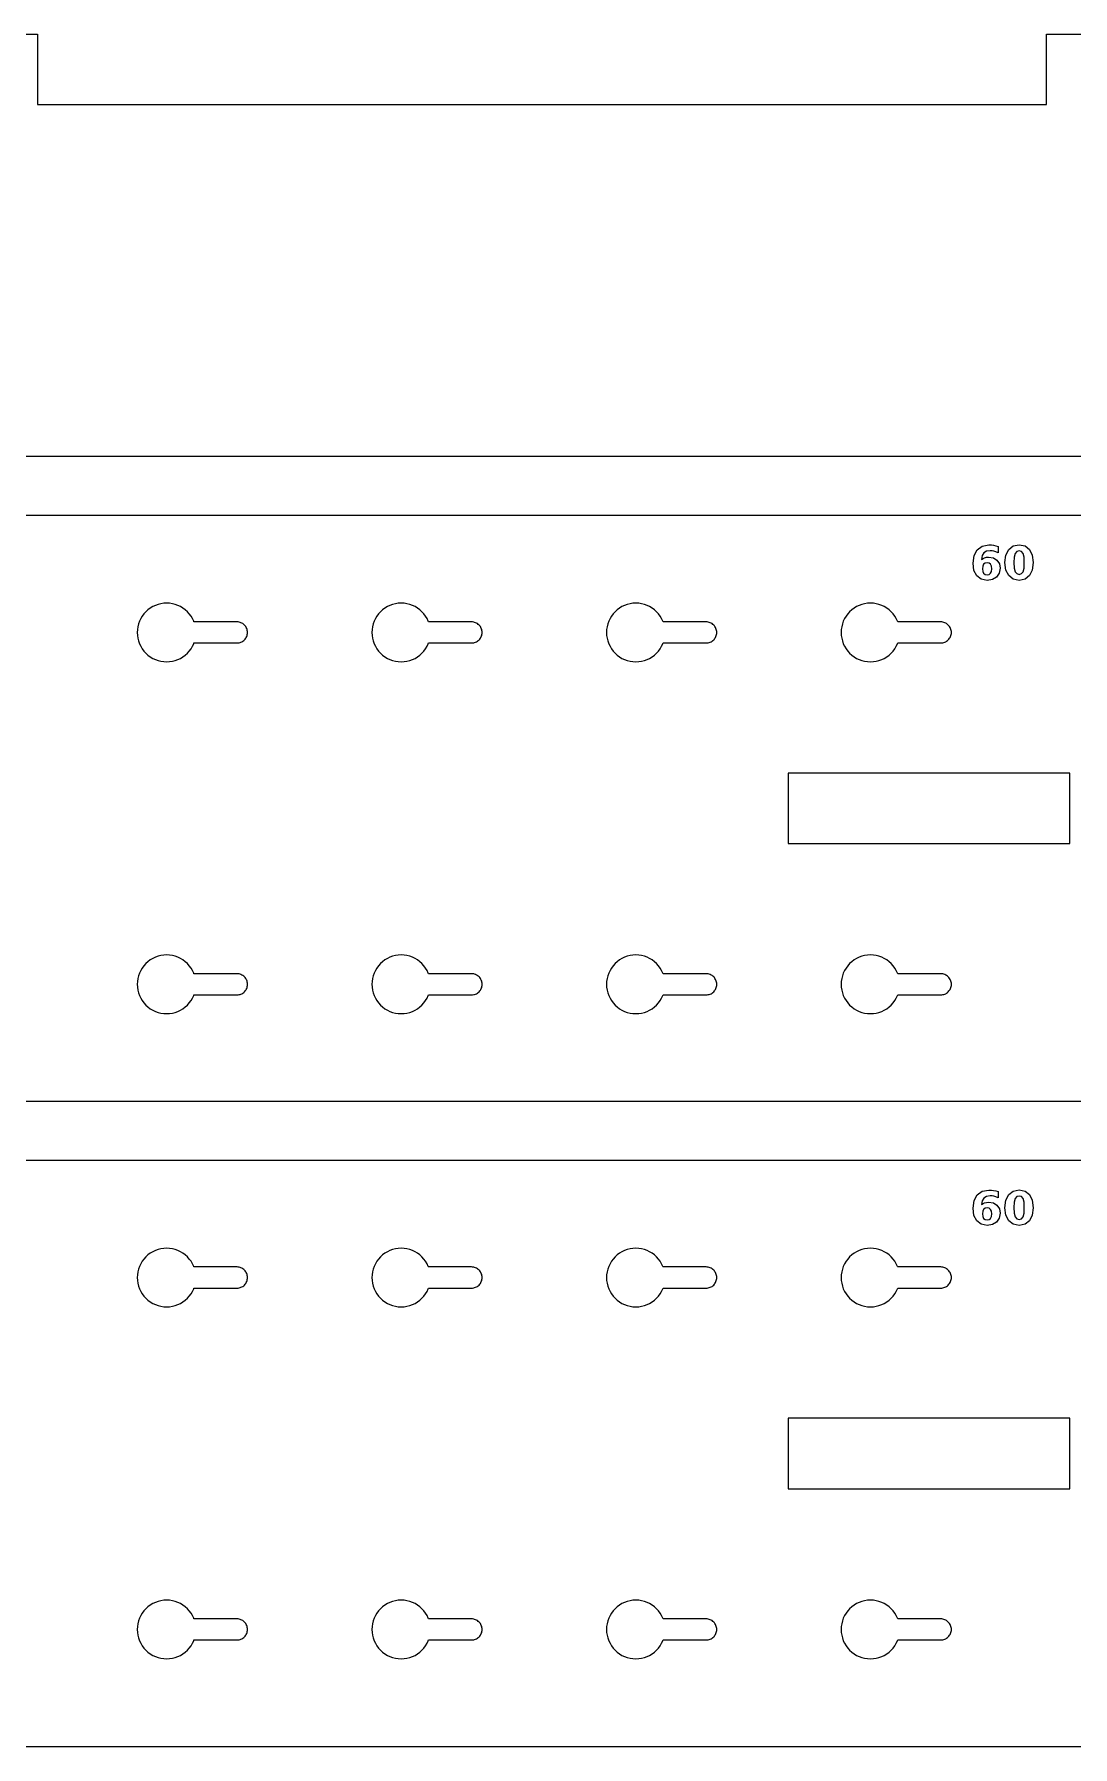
# Model space of a CAD drawing. Header units: millimetres. Extents: x 12 to 1034, y 12 to 869.
# Drawn here: x 547.2 to 635.8, y 722.7 to 868.7 of the extents above; entities that cross this region are included whole.
import ezdxf

# ---------------------------------------------------------------- set-up
doc = ezdxf.new("R2010")
doc.units = ezdxf.units.MM
doc.layers.add('CUT', color=1, linetype='Continuous')
doc.layers.add('ENGRAVE', color=5, linetype='Continuous')

msp = doc.modelspace()

# ---------------------------------------------------------------- linework, layer by layer
at = {"layer": 'CUT', "color": 1}
msp.add_lwpolyline([(437.5, 862.72), (523.5, 862.72), (523.5, 868.72), (547.5, 868.72), (547.5, 862.72), (633.5, 862.72), (633.5, 868.72), (657.5, 868.72), (657.5, 862.72), (780.5, 862.72), (780.5, 857.72), (808.5, 857.72), (808.5, 837.72), (780.5, 837.72), (780.5, 832.72), (40.5, 832.72)], dxfattribs=at)
for points in [[(12.5, 822.72), (18.5, 822.72), (18.5, 827.72), (758.5, 827.72), (758.5, 822.72), (764.5, 822.72), (764.5, 782.72), (758.5, 782.72), (758.5, 777.72), (18.5, 777.72), (18.5, 782.72), (12.5, 782.72)], [(560.09, 815.79), (560.27, 815.95), (560.43, 816.13), (560.58, 816.33), (560.7, 816.54), (560.81, 816.76), (560.83, 816.82), (564.5, 816.82), (564.59, 816.82), (564.68, 816.84), (564.76, 816.86), (564.84, 816.89), (564.92, 816.92), (565, 816.97), (565.07, 817.02), (565.14, 817.08), (565.2, 817.15), (565.25, 817.22), (565.29, 817.29), (565.33, 817.37), (565.36, 817.46), (565.38, 817.54), (565.4, 817.63), (565.4, 817.72), (565.4, 817.81), (565.38, 817.89), (565.36, 817.98), (565.33, 818.06), (565.29, 818.14), (565.25, 818.22), (565.2, 818.29), (565.14, 818.35), (565.07, 818.41), (565, 818.47), (564.92, 818.51), (564.84, 818.55), (564.76, 818.58), (564.68, 818.6), (564.59, 818.61), (564.5, 818.62), (560.83, 818.62), (560.81, 818.67), (560.7, 818.9), (560.58, 819.11), (560.43, 819.3), (560.27, 819.49), (560.09, 819.65), (559.89, 819.8), (559.68, 819.92), (559.46, 820.03), (559.23, 820.11), (558.99, 820.17), (558.75, 820.21), (558.5, 820.22), (558.25, 820.21), (558.01, 820.17), (557.77, 820.11), (557.54, 820.03), (557.32, 819.92), (557.11, 819.8), (556.91, 819.65), (556.73, 819.49), (556.57, 819.3), (556.42, 819.11), (556.3, 818.9), (556.19, 818.67), (556.11, 818.44), (556.05, 818.21), (556.01, 817.96), (556, 817.72), (556.01, 817.47), (556.05, 817.23), (556.11, 816.99), (556.19, 816.76), (556.3, 816.54), (556.42, 816.33), (556.57, 816.13), (556.73, 815.95), (556.91, 815.79), (557.11, 815.64), (557.32, 815.51), (557.54, 815.41), (557.77, 815.33), (558.01, 815.27), (558.25, 815.23), (558.5, 815.22), (558.75, 815.23), (558.99, 815.27), (559.23, 815.33), (559.46, 815.41), (559.68, 815.51), (559.89, 815.64)], [(579.89, 815.64), (580.09, 815.79), (580.27, 815.95), (580.43, 816.13), (580.58, 816.33), (580.7, 816.54), (580.81, 816.76), (580.83, 816.82), (584.5, 816.82), (584.59, 816.82), (584.68, 816.84), (584.76, 816.86), (584.84, 816.89), (584.92, 816.92), (585, 816.97), (585.07, 817.02), (585.14, 817.08), (585.2, 817.15), (585.25, 817.22), (585.29, 817.29), (585.33, 817.37), (585.36, 817.46), (585.38, 817.54), (585.4, 817.63), (585.4, 817.72), (585.4, 817.81), (585.38, 817.89), (585.36, 817.98), (585.33, 818.06), (585.29, 818.14), (585.25, 818.22), (585.2, 818.29), (585.14, 818.35), (585.07, 818.41), (585, 818.47), (584.92, 818.51), (584.84, 818.55), (584.76, 818.58), (584.68, 818.6), (584.59, 818.61), (584.5, 818.62), (580.83, 818.62), (580.81, 818.67), (580.7, 818.9), (580.58, 819.11), (580.43, 819.3), (580.27, 819.49), (580.09, 819.65), (579.89, 819.8), (579.68, 819.92), (579.46, 820.03), (579.23, 820.11), (578.99, 820.17), (578.75, 820.21), (578.5, 820.22), (578.25, 820.21), (578.01, 820.17), (577.77, 820.11), (577.54, 820.03), (577.32, 819.92), (577.11, 819.8), (576.91, 819.65), (576.73, 819.49), (576.57, 819.3), (576.42, 819.11), (576.3, 818.9), (576.19, 818.67), (576.11, 818.44), (576.05, 818.21), (576.01, 817.96), (576, 817.72), (576.01, 817.47), (576.05, 817.23), (576.11, 816.99), (576.19, 816.76), (576.3, 816.54), (576.42, 816.33), (576.57, 816.13), (576.73, 815.95), (576.91, 815.79), (577.11, 815.64), (577.32, 815.51), (577.54, 815.41), (577.77, 815.33), (578.01, 815.27), (578.25, 815.23), (578.5, 815.22), (578.75, 815.23), (578.99, 815.27), (579.23, 815.33), (579.46, 815.41), (579.68, 815.51)], [(600.09, 815.79), (600.27, 815.95), (600.43, 816.13), (600.58, 816.33), (600.7, 816.54), (600.81, 816.76), (600.83, 816.82), (604.5, 816.82), (604.59, 816.82), (604.68, 816.84), (604.76, 816.86), (604.84, 816.89), (604.92, 816.92), (605, 816.97), (605.07, 817.02), (605.14, 817.08), (605.2, 817.15), (605.25, 817.22), (605.29, 817.29), (605.33, 817.37), (605.36, 817.46), (605.38, 817.54), (605.4, 817.63), (605.4, 817.72), (605.4, 817.81), (605.38, 817.89), (605.36, 817.98), (605.33, 818.06), (605.29, 818.14), (605.25, 818.22), (605.2, 818.29), (605.14, 818.35), (605.07, 818.41), (605, 818.47), (604.92, 818.51), (604.84, 818.55), (604.76, 818.58), (604.68, 818.6), (604.59, 818.61), (604.5, 818.62), (600.83, 818.62), (600.81, 818.67), (600.7, 818.9), (600.58, 819.11), (600.43, 819.3), (600.27, 819.49), (600.09, 819.65), (599.89, 819.8), (599.68, 819.92), (599.46, 820.03), (599.23, 820.11), (598.99, 820.17), (598.75, 820.21), (598.5, 820.22), (598.25, 820.21), (598.01, 820.17), (597.77, 820.11), (597.54, 820.03), (597.32, 819.92), (597.11, 819.8), (596.91, 819.65), (596.73, 819.49), (596.57, 819.3), (596.42, 819.11), (596.3, 818.9), (596.19, 818.67), (596.11, 818.44), (596.05, 818.21), (596.01, 817.96), (596, 817.72), (596.01, 817.47), (596.05, 817.23), (596.11, 816.99), (596.19, 816.76), (596.3, 816.54), (596.42, 816.33), (596.57, 816.13), (596.73, 815.95), (596.91, 815.79), (597.11, 815.64), (597.32, 815.51), (597.54, 815.41), (597.77, 815.33), (598.01, 815.27), (598.25, 815.23), (598.5, 815.22), (598.75, 815.23), (598.99, 815.27), (599.23, 815.33), (599.46, 815.41), (599.68, 815.51), (599.89, 815.64)], [(619.89, 815.64), (620.09, 815.79), (620.27, 815.95), (620.43, 816.13), (620.58, 816.33), (620.7, 816.54), (620.81, 816.76), (620.83, 816.82), (624.5, 816.82), (624.59, 816.82), (624.68, 816.84), (624.76, 816.86), (624.84, 816.89), (624.92, 816.92), (625, 816.97), (625.07, 817.02), (625.14, 817.08), (625.2, 817.15), (625.25, 817.22), (625.29, 817.29), (625.33, 817.37), (625.36, 817.46), (625.38, 817.54), (625.4, 817.63), (625.4, 817.72), (625.4, 817.81), (625.38, 817.89), (625.36, 817.98), (625.33, 818.06), (625.29, 818.14), (625.25, 818.22), (625.2, 818.29), (625.14, 818.35), (625.07, 818.41), (625, 818.47), (624.92, 818.51), (624.84, 818.55), (624.76, 818.58), (624.68, 818.6), (624.59, 818.61), (624.5, 818.62), (620.83, 818.62), (620.81, 818.67), (620.7, 818.9), (620.58, 819.11), (620.43, 819.3), (620.27, 819.49), (620.09, 819.65), (619.89, 819.8), (619.68, 819.92), (619.46, 820.03), (619.23, 820.11), (618.99, 820.17), (618.75, 820.21), (618.5, 820.22), (618.25, 820.21), (618.01, 820.17), (617.77, 820.11), (617.54, 820.03), (617.32, 819.92), (617.11, 819.8), (616.91, 819.65), (616.73, 819.49), (616.57, 819.3), (616.42, 819.11), (616.3, 818.9), (616.19, 818.67), (616.11, 818.44), (616.05, 818.21), (616.01, 817.96), (616, 817.72), (616.01, 817.47), (616.05, 817.23), (616.11, 816.99), (616.19, 816.76), (616.3, 816.54), (616.42, 816.33), (616.57, 816.13), (616.73, 815.95), (616.91, 815.79), (617.11, 815.64), (617.32, 815.51), (617.54, 815.41), (617.77, 815.33), (618.01, 815.27), (618.25, 815.23), (618.5, 815.22), (618.75, 815.23), (618.99, 815.27), (619.23, 815.33), (619.46, 815.41), (619.68, 815.51)], [(611.5, 799.72), (635.5, 799.72), (635.5, 805.72), (611.5, 805.72)], [(559.89, 785.64), (560.09, 785.79), (560.27, 785.95), (560.43, 786.13), (560.58, 786.33), (560.7, 786.54), (560.81, 786.76), (560.83, 786.82), (564.5, 786.82), (564.59, 786.82), (564.68, 786.84), (564.76, 786.86), (564.84, 786.89), (564.92, 786.92), (565, 786.97), (565.07, 787.02), (565.14, 787.08), (565.2, 787.15), (565.25, 787.22), (565.29, 787.29), (565.33, 787.37), (565.36, 787.46), (565.38, 787.54), (565.4, 787.63), (565.4, 787.72), (565.4, 787.81), (565.38, 787.89), (565.36, 787.98), (565.33, 788.06), (565.29, 788.14), (565.25, 788.22), (565.2, 788.29), (565.14, 788.35), (565.07, 788.41), (565, 788.47), (564.92, 788.51), (564.84, 788.55), (564.76, 788.58), (564.68, 788.6), (564.59, 788.61), (564.5, 788.62), (560.83, 788.62), (560.81, 788.67), (560.7, 788.9), (560.58, 789.11), (560.43, 789.3), (560.27, 789.49), (560.09, 789.65), (559.89, 789.8), (559.68, 789.92), (559.46, 790.03), (559.23, 790.11), (558.99, 790.17), (558.75, 790.21), (558.5, 790.22), (558.25, 790.21), (558.01, 790.17), (557.77, 790.11), (557.54, 790.03), (557.32, 789.92), (557.11, 789.8), (556.91, 789.65), (556.73, 789.49), (556.57, 789.3), (556.42, 789.11), (556.3, 788.9), (556.19, 788.67), (556.11, 788.44), (556.05, 788.21), (556.01, 787.96), (556, 787.72), (556.01, 787.47), (556.05, 787.23), (556.11, 786.99), (556.19, 786.76), (556.3, 786.54), (556.42, 786.33), (556.57, 786.13), (556.73, 785.95), (556.91, 785.79), (557.11, 785.64), (557.32, 785.51), (557.54, 785.41), (557.77, 785.33), (558.01, 785.27), (558.25, 785.23), (558.5, 785.22), (558.75, 785.23), (558.99, 785.27), (559.23, 785.33), (559.46, 785.41), (559.68, 785.51)], [(580.09, 785.79), (580.27, 785.95), (580.43, 786.13), (580.58, 786.33), (580.7, 786.54), (580.81, 786.76), (580.83, 786.82), (584.5, 786.82), (584.59, 786.82), (584.68, 786.84), (584.76, 786.86), (584.84, 786.89), (584.92, 786.92), (585, 786.97), (585.07, 787.02), (585.14, 787.08), (585.2, 787.15), (585.25, 787.22), (585.29, 787.29), (585.33, 787.37), (585.36, 787.46), (585.38, 787.54), (585.4, 787.63), (585.4, 787.72), (585.4, 787.81), (585.38, 787.89), (585.36, 787.98), (585.33, 788.06), (585.29, 788.14), (585.25, 788.22), (585.2, 788.29), (585.14, 788.35), (585.07, 788.41), (585, 788.47), (584.92, 788.51), (584.84, 788.55), (584.76, 788.58), (584.68, 788.6), (584.59, 788.61), (584.5, 788.62), (580.83, 788.62), (580.81, 788.67), (580.7, 788.9), (580.58, 789.11), (580.43, 789.3), (580.27, 789.49), (580.09, 789.65), (579.89, 789.8), (579.68, 789.92), (579.46, 790.03), (579.23, 790.11), (578.99, 790.17), (578.75, 790.21), (578.5, 790.22), (578.25, 790.21), (578.01, 790.17), (577.77, 790.11), (577.54, 790.03), (577.32, 789.92), (577.11, 789.8), (576.91, 789.65), (576.73, 789.49), (576.57, 789.3), (576.42, 789.11), (576.3, 788.9), (576.19, 788.67), (576.11, 788.44), (576.05, 788.21), (576.01, 787.96), (576, 787.72), (576.01, 787.47), (576.05, 787.23), (576.11, 786.99), (576.19, 786.76), (576.3, 786.54), (576.42, 786.33), (576.57, 786.13), (576.73, 785.95), (576.91, 785.79), (577.11, 785.64), (577.32, 785.51), (577.54, 785.41), (577.77, 785.33), (578.01, 785.27), (578.25, 785.23), (578.5, 785.22), (578.75, 785.23), (578.99, 785.27), (579.23, 785.33), (579.46, 785.41), (579.68, 785.51), (579.89, 785.64)], [(599.89, 785.64), (600.09, 785.79), (600.27, 785.95), (600.43, 786.13), (600.58, 786.33), (600.7, 786.54), (600.81, 786.76), (600.83, 786.82), (604.5, 786.82), (604.59, 786.82), (604.68, 786.84), (604.76, 786.86), (604.84, 786.89), (604.92, 786.92), (605, 786.97), (605.07, 787.02), (605.14, 787.08), (605.2, 787.15), (605.25, 787.22), (605.29, 787.29), (605.33, 787.37), (605.36, 787.46), (605.38, 787.54), (605.4, 787.63), (605.4, 787.72), (605.4, 787.81), (605.38, 787.89), (605.36, 787.98), (605.33, 788.06), (605.29, 788.14), (605.25, 788.22), (605.2, 788.29), (605.14, 788.35), (605.07, 788.41), (605, 788.47), (604.92, 788.51), (604.84, 788.55), (604.76, 788.58), (604.68, 788.6), (604.59, 788.61), (604.5, 788.62), (600.83, 788.62), (600.81, 788.67), (600.7, 788.9), (600.58, 789.11), (600.43, 789.3), (600.27, 789.49), (600.09, 789.65), (599.89, 789.8), (599.68, 789.92), (599.46, 790.03), (599.23, 790.11), (598.99, 790.17), (598.75, 790.21), (598.5, 790.22), (598.25, 790.21), (598.01, 790.17), (597.77, 790.11), (597.54, 790.03), (597.32, 789.92), (597.11, 789.8), (596.91, 789.65), (596.73, 789.49), (596.57, 789.3), (596.42, 789.11), (596.3, 788.9), (596.19, 788.67), (596.11, 788.44), (596.05, 788.21), (596.01, 787.96), (596, 787.72), (596.01, 787.47), (596.05, 787.23), (596.11, 786.99), (596.19, 786.76), (596.3, 786.54), (596.42, 786.33), (596.57, 786.13), (596.73, 785.95), (596.91, 785.79), (597.11, 785.64), (597.32, 785.51), (597.54, 785.41), (597.77, 785.33), (598.01, 785.27), (598.25, 785.23), (598.5, 785.22), (598.75, 785.23), (598.99, 785.27), (599.23, 785.33), (599.46, 785.41), (599.68, 785.51)], [(620.09, 785.79), (620.27, 785.95), (620.43, 786.13), (620.58, 786.33), (620.7, 786.54), (620.81, 786.76), (620.83, 786.82), (624.5, 786.82), (624.59, 786.82), (624.68, 786.84), (624.76, 786.86), (624.84, 786.89), (624.92, 786.92), (625, 786.97), (625.07, 787.02), (625.14, 787.08), (625.2, 787.15), (625.25, 787.22), (625.29, 787.29), (625.33, 787.37), (625.36, 787.46), (625.38, 787.54), (625.4, 787.63), (625.4, 787.72), (625.4, 787.81), (625.38, 787.89), (625.36, 787.98), (625.33, 788.06), (625.29, 788.14), (625.25, 788.22), (625.2, 788.29), (625.14, 788.35), (625.07, 788.41), (625, 788.47), (624.92, 788.51), (624.84, 788.55), (624.76, 788.58), (624.68, 788.6), (624.59, 788.61), (624.5, 788.62), (620.83, 788.62), (620.81, 788.67), (620.7, 788.9), (620.58, 789.11), (620.43, 789.3), (620.27, 789.49), (620.09, 789.65), (619.89, 789.8), (619.68, 789.92), (619.46, 790.03), (619.23, 790.11), (618.99, 790.17), (618.75, 790.21), (618.5, 790.22), (618.25, 790.21), (618.01, 790.17), (617.77, 790.11), (617.54, 790.03), (617.32, 789.92), (617.11, 789.8), (616.91, 789.65), (616.73, 789.49), (616.57, 789.3), (616.42, 789.11), (616.3, 788.9), (616.19, 788.67), (616.11, 788.44), (616.05, 788.21), (616.01, 787.96), (616, 787.72), (616.01, 787.47), (616.05, 787.23), (616.11, 786.99), (616.19, 786.76), (616.3, 786.54), (616.42, 786.33), (616.57, 786.13), (616.73, 785.95), (616.91, 785.79), (617.11, 785.64), (617.32, 785.51), (617.54, 785.41), (617.77, 785.33), (618.01, 785.27), (618.25, 785.23), (618.5, 785.22), (618.75, 785.23), (618.99, 785.27), (619.23, 785.33), (619.46, 785.41), (619.68, 785.51), (619.89, 785.64)], [(12.5, 767.72), (18.5, 767.72), (18.5, 772.72), (758.5, 772.72), (758.5, 767.72), (764.5, 767.72), (764.5, 727.72), (758.5, 727.72), (758.5, 722.72), (18.5, 722.72), (18.5, 727.72), (12.5, 727.72)], [(560.09, 760.79), (560.27, 760.95), (560.43, 761.13), (560.58, 761.33), (560.7, 761.54), (560.81, 761.76), (560.83, 761.82), (564.5, 761.82), (564.59, 761.82), (564.68, 761.84), (564.76, 761.86), (564.84, 761.89), (564.92, 761.92), (565, 761.97), (565.07, 762.02), (565.14, 762.08), (565.2, 762.15), (565.25, 762.22), (565.29, 762.29), (565.33, 762.37), (565.36, 762.46), (565.38, 762.54), (565.4, 762.63), (565.4, 762.72), (565.4, 762.81), (565.38, 762.89), (565.36, 762.98), (565.33, 763.06), (565.29, 763.14), (565.25, 763.22), (565.2, 763.29), (565.14, 763.35), (565.07, 763.41), (565, 763.47), (564.92, 763.51), (564.84, 763.55), (564.76, 763.58), (564.68, 763.6), (564.59, 763.61), (564.5, 763.62), (560.83, 763.62), (560.81, 763.67), (560.7, 763.9), (560.58, 764.11), (560.43, 764.3), (560.27, 764.49), (560.09, 764.65), (559.89, 764.8), (559.68, 764.92), (559.46, 765.03), (559.23, 765.11), (558.99, 765.17), (558.75, 765.21), (558.5, 765.22), (558.25, 765.21), (558.01, 765.17), (557.77, 765.11), (557.54, 765.03), (557.32, 764.92), (557.11, 764.8), (556.91, 764.65), (556.73, 764.49), (556.57, 764.3), (556.42, 764.11), (556.3, 763.9), (556.19, 763.67), (556.11, 763.44), (556.05, 763.21), (556.01, 762.96), (556, 762.72), (556.01, 762.47), (556.05, 762.23), (556.11, 761.99), (556.19, 761.76), (556.3, 761.54), (556.42, 761.33), (556.57, 761.13), (556.73, 760.95), (556.91, 760.79), (557.11, 760.64), (557.32, 760.51), (557.54, 760.41), (557.77, 760.33), (558.01, 760.27), (558.25, 760.23), (558.5, 760.22), (558.75, 760.23), (558.99, 760.27), (559.23, 760.33), (559.46, 760.41), (559.68, 760.51), (559.89, 760.64)], [(579.89, 760.64), (580.09, 760.79), (580.27, 760.95), (580.43, 761.13), (580.58, 761.33), (580.7, 761.54), (580.81, 761.76), (580.83, 761.82), (584.5, 761.82), (584.59, 761.82), (584.68, 761.84), (584.76, 761.86), (584.84, 761.89), (584.92, 761.92), (585, 761.97), (585.07, 762.02), (585.14, 762.08), (585.2, 762.15), (585.25, 762.22), (585.29, 762.29), (585.33, 762.37), (585.36, 762.46), (585.38, 762.54), (585.4, 762.63), (585.4, 762.72), (585.4, 762.81), (585.38, 762.89), (585.36, 762.98), (585.33, 763.06), (585.29, 763.14), (585.25, 763.22), (585.2, 763.29), (585.14, 763.35), (585.07, 763.41), (585, 763.47), (584.92, 763.51), (584.84, 763.55), (584.76, 763.58), (584.68, 763.6), (584.59, 763.61), (584.5, 763.62), (580.83, 763.62), (580.81, 763.67), (580.7, 763.9), (580.58, 764.11), (580.43, 764.3), (580.27, 764.49), (580.09, 764.65), (579.89, 764.8), (579.68, 764.92), (579.46, 765.03), (579.23, 765.11), (578.99, 765.17), (578.75, 765.21), (578.5, 765.22), (578.25, 765.21), (578.01, 765.17), (577.77, 765.11), (577.54, 765.03), (577.32, 764.92), (577.11, 764.8), (576.91, 764.65), (576.73, 764.49), (576.57, 764.3), (576.42, 764.11), (576.3, 763.9), (576.19, 763.67), (576.11, 763.44), (576.05, 763.21), (576.01, 762.96), (576, 762.72), (576.01, 762.47), (576.05, 762.23), (576.11, 761.99), (576.19, 761.76), (576.3, 761.54), (576.42, 761.33), (576.57, 761.13), (576.73, 760.95), (576.91, 760.79), (577.11, 760.64), (577.32, 760.51), (577.54, 760.41), (577.77, 760.33), (578.01, 760.27), (578.25, 760.23), (578.5, 760.22), (578.75, 760.23), (578.99, 760.27), (579.23, 760.33), (579.46, 760.41), (579.68, 760.51)], [(600.09, 760.79), (600.27, 760.95), (600.43, 761.13), (600.58, 761.33), (600.7, 761.54), (600.81, 761.76), (600.83, 761.82), (604.5, 761.82), (604.59, 761.82), (604.68, 761.84), (604.76, 761.86), (604.84, 761.89), (604.92, 761.92), (605, 761.97), (605.07, 762.02), (605.14, 762.08), (605.2, 762.15), (605.25, 762.22), (605.29, 762.29), (605.33, 762.37), (605.36, 762.46), (605.38, 762.54), (605.4, 762.63), (605.4, 762.72), (605.4, 762.81), (605.38, 762.89), (605.36, 762.98), (605.33, 763.06), (605.29, 763.14), (605.25, 763.22), (605.2, 763.29), (605.14, 763.35), (605.07, 763.41), (605, 763.47), (604.92, 763.51), (604.84, 763.55), (604.76, 763.58), (604.68, 763.6), (604.59, 763.61), (604.5, 763.62), (600.83, 763.62), (600.81, 763.67), (600.7, 763.9), (600.58, 764.11), (600.43, 764.3), (600.27, 764.49), (600.09, 764.65), (599.89, 764.8), (599.68, 764.92), (599.46, 765.03), (599.23, 765.11), (598.99, 765.17), (598.75, 765.21), (598.5, 765.22), (598.25, 765.21), (598.01, 765.17), (597.77, 765.11), (597.54, 765.03), (597.32, 764.92), (597.11, 764.8), (596.91, 764.65), (596.73, 764.49), (596.57, 764.3), (596.42, 764.11), (596.3, 763.9), (596.19, 763.67), (596.11, 763.44), (596.05, 763.21), (596.01, 762.96), (596, 762.72), (596.01, 762.47), (596.05, 762.23), (596.11, 761.99), (596.19, 761.76), (596.3, 761.54), (596.42, 761.33), (596.57, 761.13), (596.73, 760.95), (596.91, 760.79), (597.11, 760.64), (597.32, 760.51), (597.54, 760.41), (597.77, 760.33), (598.01, 760.27), (598.25, 760.23), (598.5, 760.22), (598.75, 760.23), (598.99, 760.27), (599.23, 760.33), (599.46, 760.41), (599.68, 760.51), (599.89, 760.64)], [(619.89, 760.64), (620.09, 760.79), (620.27, 760.95), (620.43, 761.13), (620.58, 761.33), (620.7, 761.54), (620.81, 761.76), (620.83, 761.82), (624.5, 761.82), (624.59, 761.82), (624.68, 761.84), (624.76, 761.86), (624.84, 761.89), (624.92, 761.92), (625, 761.97), (625.07, 762.02), (625.14, 762.08), (625.2, 762.15), (625.25, 762.22), (625.29, 762.29), (625.33, 762.37), (625.36, 762.46), (625.38, 762.54), (625.4, 762.63), (625.4, 762.72), (625.4, 762.81), (625.38, 762.89), (625.36, 762.98), (625.33, 763.06), (625.29, 763.14), (625.25, 763.22), (625.2, 763.29), (625.14, 763.35), (625.07, 763.41), (625, 763.47), (624.92, 763.51), (624.84, 763.55), (624.76, 763.58), (624.68, 763.6), (624.59, 763.61), (624.5, 763.62), (620.83, 763.62), (620.81, 763.67), (620.7, 763.9), (620.58, 764.11), (620.43, 764.3), (620.27, 764.49), (620.09, 764.65), (619.89, 764.8), (619.68, 764.92), (619.46, 765.03), (619.23, 765.11), (618.99, 765.17), (618.75, 765.21), (618.5, 765.22), (618.25, 765.21), (618.01, 765.17), (617.77, 765.11), (617.54, 765.03), (617.32, 764.92), (617.11, 764.8), (616.91, 764.65), (616.73, 764.49), (616.57, 764.3), (616.42, 764.11), (616.3, 763.9), (616.19, 763.67), (616.11, 763.44), (616.05, 763.21), (616.01, 762.96), (616, 762.72), (616.01, 762.47), (616.05, 762.23), (616.11, 761.99), (616.19, 761.76), (616.3, 761.54), (616.42, 761.33), (616.57, 761.13), (616.73, 760.95), (616.91, 760.79), (617.11, 760.64), (617.32, 760.51), (617.54, 760.41), (617.77, 760.33), (618.01, 760.27), (618.25, 760.23), (618.5, 760.22), (618.75, 760.23), (618.99, 760.27), (619.23, 760.33), (619.46, 760.41), (619.68, 760.51)], [(611.5, 744.72), (635.5, 744.72), (635.5, 750.72), (611.5, 750.72)], [(559.89, 730.64), (560.09, 730.79), (560.27, 730.95), (560.43, 731.13), (560.58, 731.33), (560.7, 731.54), (560.81, 731.76), (560.83, 731.82), (564.5, 731.82), (564.59, 731.82), (564.68, 731.84), (564.76, 731.86), (564.84, 731.89), (564.92, 731.92), (565, 731.97), (565.07, 732.02), (565.14, 732.08), (565.2, 732.15), (565.25, 732.22), (565.29, 732.29), (565.33, 732.37), (565.36, 732.46), (565.38, 732.54), (565.4, 732.63), (565.4, 732.72), (565.4, 732.81), (565.38, 732.89), (565.36, 732.98), (565.33, 733.06), (565.29, 733.14), (565.25, 733.22), (565.2, 733.29), (565.14, 733.35), (565.07, 733.41), (565, 733.47), (564.92, 733.51), (564.84, 733.55), (564.76, 733.58), (564.68, 733.6), (564.59, 733.61), (564.5, 733.62), (560.83, 733.62), (560.81, 733.67), (560.7, 733.9), (560.58, 734.11), (560.43, 734.3), (560.27, 734.49), (560.09, 734.65), (559.89, 734.8), (559.68, 734.92), (559.46, 735.03), (559.23, 735.11), (558.99, 735.17), (558.75, 735.21), (558.5, 735.22), (558.25, 735.21), (558.01, 735.17), (557.77, 735.11), (557.54, 735.03), (557.32, 734.92), (557.11, 734.8), (556.91, 734.65), (556.73, 734.49), (556.57, 734.3), (556.42, 734.11), (556.3, 733.9), (556.19, 733.67), (556.11, 733.44), (556.05, 733.21), (556.01, 732.96), (556, 732.72), (556.01, 732.47), (556.05, 732.23), (556.11, 731.99), (556.19, 731.76), (556.3, 731.54), (556.42, 731.33), (556.57, 731.13), (556.73, 730.95), (556.91, 730.79), (557.11, 730.64), (557.32, 730.51), (557.54, 730.41), (557.77, 730.33), (558.01, 730.27), (558.25, 730.23), (558.5, 730.22), (558.75, 730.23), (558.99, 730.27), (559.23, 730.33), (559.46, 730.41), (559.68, 730.51)], [(580.09, 730.79), (580.27, 730.95), (580.43, 731.13), (580.58, 731.33), (580.7, 731.54), (580.81, 731.76), (580.83, 731.82), (584.5, 731.82), (584.59, 731.82), (584.68, 731.84), (584.76, 731.86), (584.84, 731.89), (584.92, 731.92), (585, 731.97), (585.07, 732.02), (585.14, 732.08), (585.2, 732.15), (585.25, 732.22), (585.29, 732.29), (585.33, 732.37), (585.36, 732.46), (585.38, 732.54), (585.4, 732.63), (585.4, 732.72), (585.4, 732.81), (585.38, 732.89), (585.36, 732.98), (585.33, 733.06), (585.29, 733.14), (585.25, 733.22), (585.2, 733.29), (585.14, 733.35), (585.07, 733.41), (585, 733.47), (584.92, 733.51), (584.84, 733.55), (584.76, 733.58), (584.68, 733.6), (584.59, 733.61), (584.5, 733.62), (580.83, 733.62), (580.81, 733.67), (580.7, 733.9), (580.58, 734.11), (580.43, 734.3), (580.27, 734.49), (580.09, 734.65), (579.89, 734.8), (579.68, 734.92), (579.46, 735.03), (579.23, 735.11), (578.99, 735.17), (578.75, 735.21), (578.5, 735.22), (578.25, 735.21), (578.01, 735.17), (577.77, 735.11), (577.54, 735.03), (577.32, 734.92), (577.11, 734.8), (576.91, 734.65), (576.73, 734.49), (576.57, 734.3), (576.42, 734.11), (576.3, 733.9), (576.19, 733.67), (576.11, 733.44), (576.05, 733.21), (576.01, 732.96), (576, 732.72), (576.01, 732.47), (576.05, 732.23), (576.11, 731.99), (576.19, 731.76), (576.3, 731.54), (576.42, 731.33), (576.57, 731.13), (576.73, 730.95), (576.91, 730.79), (577.11, 730.64), (577.32, 730.51), (577.54, 730.41), (577.77, 730.33), (578.01, 730.27), (578.25, 730.23), (578.5, 730.22), (578.75, 730.23), (578.99, 730.27), (579.23, 730.33), (579.46, 730.41), (579.68, 730.51), (579.89, 730.64)], [(599.89, 730.64), (600.09, 730.79), (600.27, 730.95), (600.43, 731.13), (600.58, 731.33), (600.7, 731.54), (600.81, 731.76), (600.83, 731.82), (604.5, 731.82), (604.59, 731.82), (604.68, 731.84), (604.76, 731.86), (604.84, 731.89), (604.92, 731.92), (605, 731.97), (605.07, 732.02), (605.14, 732.08), (605.2, 732.15), (605.25, 732.22), (605.29, 732.29), (605.33, 732.37), (605.36, 732.46), (605.38, 732.54), (605.4, 732.63), (605.4, 732.72), (605.4, 732.81), (605.38, 732.89), (605.36, 732.98), (605.33, 733.06), (605.29, 733.14), (605.25, 733.22), (605.2, 733.29), (605.14, 733.35), (605.07, 733.41), (605, 733.47), (604.92, 733.51), (604.84, 733.55), (604.76, 733.58), (604.68, 733.6), (604.59, 733.61), (604.5, 733.62), (600.83, 733.62), (600.81, 733.67), (600.7, 733.9), (600.58, 734.11), (600.43, 734.3), (600.27, 734.49), (600.09, 734.65), (599.89, 734.8), (599.68, 734.92), (599.46, 735.03), (599.23, 735.11), (598.99, 735.17), (598.75, 735.21), (598.5, 735.22), (598.25, 735.21), (598.01, 735.17), (597.77, 735.11), (597.54, 735.03), (597.32, 734.92), (597.11, 734.8), (596.91, 734.65), (596.73, 734.49), (596.57, 734.3), (596.42, 734.11), (596.3, 733.9), (596.19, 733.67), (596.11, 733.44), (596.05, 733.21), (596.01, 732.96), (596, 732.72), (596.01, 732.47), (596.05, 732.23), (596.11, 731.99), (596.19, 731.76), (596.3, 731.54), (596.42, 731.33), (596.57, 731.13), (596.73, 730.95), (596.91, 730.79), (597.11, 730.64), (597.32, 730.51), (597.54, 730.41), (597.77, 730.33), (598.01, 730.27), (598.25, 730.23), (598.5, 730.22), (598.75, 730.23), (598.99, 730.27), (599.23, 730.33), (599.46, 730.41), (599.68, 730.51)], [(620.09, 730.79), (620.27, 730.95), (620.43, 731.13), (620.58, 731.33), (620.7, 731.54), (620.81, 731.76), (620.83, 731.82), (624.5, 731.82), (624.59, 731.82), (624.68, 731.84), (624.76, 731.86), (624.84, 731.89), (624.92, 731.92), (625, 731.97), (625.07, 732.02), (625.14, 732.08), (625.2, 732.15), (625.25, 732.22), (625.29, 732.29), (625.33, 732.37), (625.36, 732.46), (625.38, 732.54), (625.4, 732.63), (625.4, 732.72), (625.4, 732.81), (625.38, 732.89), (625.36, 732.98), (625.33, 733.06), (625.29, 733.14), (625.25, 733.22), (625.2, 733.29), (625.14, 733.35), (625.07, 733.41), (625, 733.47), (624.92, 733.51), (624.84, 733.55), (624.76, 733.58), (624.68, 733.6), (624.59, 733.61), (624.5, 733.62), (620.83, 733.62), (620.81, 733.67), (620.7, 733.9), (620.58, 734.11), (620.43, 734.3), (620.27, 734.49), (620.09, 734.65), (619.89, 734.8), (619.68, 734.92), (619.46, 735.03), (619.23, 735.11), (618.99, 735.17), (618.75, 735.21), (618.5, 735.22), (618.25, 735.21), (618.01, 735.17), (617.77, 735.11), (617.54, 735.03), (617.32, 734.92), (617.11, 734.8), (616.91, 734.65), (616.73, 734.49), (616.57, 734.3), (616.42, 734.11), (616.3, 733.9), (616.19, 733.67), (616.11, 733.44), (616.05, 733.21), (616.01, 732.96), (616, 732.72), (616.01, 732.47), (616.05, 732.23), (616.11, 731.99), (616.19, 731.76), (616.3, 731.54), (616.42, 731.33), (616.57, 731.13), (616.73, 730.95), (616.91, 730.79), (617.11, 730.64), (617.32, 730.51), (617.54, 730.41), (617.77, 730.33), (618.01, 730.27), (618.25, 730.23), (618.5, 730.22), (618.75, 730.23), (618.99, 730.27), (619.23, 730.33), (619.46, 730.41), (619.68, 730.51), (619.89, 730.64)]]:
    msp.add_lwpolyline(points, close=True, dxfattribs=at)
at = {"layer": 'ENGRAVE', "color": 5}
for points in [[(629.38, 825.06), (629.38, 824.52), (629.2, 824.6), (629.03, 824.65), (628.87, 824.68), (628.71, 824.69), (628.41, 824.64), (628.18, 824.5), (628.04, 824.27), (627.97, 823.95), (628.1, 824.03), (628.24, 824.09), (628.4, 824.13), (628.57, 824.14), (628.98, 824.08), (629.29, 823.88), (629.5, 823.58), (629.57, 823.2), (629.49, 822.77), (629.26, 822.44), (628.9, 822.23), (628.44, 822.16), (627.94, 822.26), (627.56, 822.55), (627.33, 823.01), (627.25, 823.63), (627.34, 824.28), (627.61, 824.77), (628.04, 825.08), (628.61, 825.18), (628.81, 825.18), (629, 825.15), (629.19, 825.11)], [(632.38, 823.67), (632.3, 823.03), (632.06, 822.56), (631.68, 822.26), (631.18, 822.16), (630.67, 822.26), (630.29, 822.56), (630.05, 823.03), (629.97, 823.67), (630.05, 824.32), (630.29, 824.79), (630.67, 825.09), (631.18, 825.19), (631.68, 825.09), (632.06, 824.79), (632.3, 824.32)], [(628.45, 823.66), (628.27, 823.63), (628.15, 823.53), (628.08, 823.37), (628.05, 823.15), (628.08, 822.92), (628.15, 822.76), (628.27, 822.67), (628.45, 822.63), (628.62, 822.67), (628.75, 822.76), (628.82, 822.92), (628.84, 823.15), (628.82, 823.37), (628.75, 823.53), (628.62, 823.63)], [(631.62, 823.68), (631.6, 824.15), (631.52, 824.45), (631.38, 824.62), (631.18, 824.67), (630.97, 824.62), (630.83, 824.45), (630.75, 824.15), (630.73, 823.68), (630.75, 823.21), (630.83, 822.9), (630.97, 822.73), (631.18, 822.67), (631.38, 822.73), (631.52, 822.9), (631.6, 823.21)], [(629.38, 770.06), (629.38, 769.52), (629.2, 769.6), (629.03, 769.65), (628.87, 769.68), (628.71, 769.69), (628.41, 769.64), (628.18, 769.5), (628.04, 769.27), (627.97, 768.95), (628.1, 769.03), (628.24, 769.09), (628.4, 769.13), (628.57, 769.14), (628.98, 769.08), (629.29, 768.88), (629.5, 768.58), (629.57, 768.2), (629.49, 767.77), (629.26, 767.44), (628.9, 767.23), (628.44, 767.16), (627.94, 767.26), (627.56, 767.55), (627.33, 768.01), (627.25, 768.63), (627.34, 769.28), (627.61, 769.77), (628.04, 770.08), (628.61, 770.18), (628.81, 770.18), (629, 770.15), (629.19, 770.11)], [(632.38, 768.67), (632.3, 768.03), (632.06, 767.56), (631.68, 767.26), (631.18, 767.16), (630.67, 767.26), (630.29, 767.56), (630.05, 768.03), (629.97, 768.67), (630.05, 769.32), (630.29, 769.79), (630.67, 770.09), (631.18, 770.19), (631.68, 770.09), (632.06, 769.79), (632.3, 769.32)], [(631.62, 768.68), (631.6, 769.15), (631.52, 769.45), (631.38, 769.62), (631.18, 769.67), (630.97, 769.62), (630.83, 769.45), (630.75, 769.15), (630.73, 768.68), (630.75, 768.21), (630.83, 767.9), (630.97, 767.73), (631.18, 767.67), (631.38, 767.73), (631.52, 767.9), (631.6, 768.21)], [(628.45, 768.66), (628.27, 768.63), (628.15, 768.53), (628.08, 768.37), (628.05, 768.15), (628.08, 767.92), (628.15, 767.76), (628.27, 767.67), (628.45, 767.63), (628.62, 767.67), (628.75, 767.76), (628.82, 767.92), (628.84, 768.15), (628.82, 768.37), (628.75, 768.53), (628.62, 768.63)]]:
    msp.add_lwpolyline(points, close=True, dxfattribs=at)

doc.saveas('drawing.dxf')
